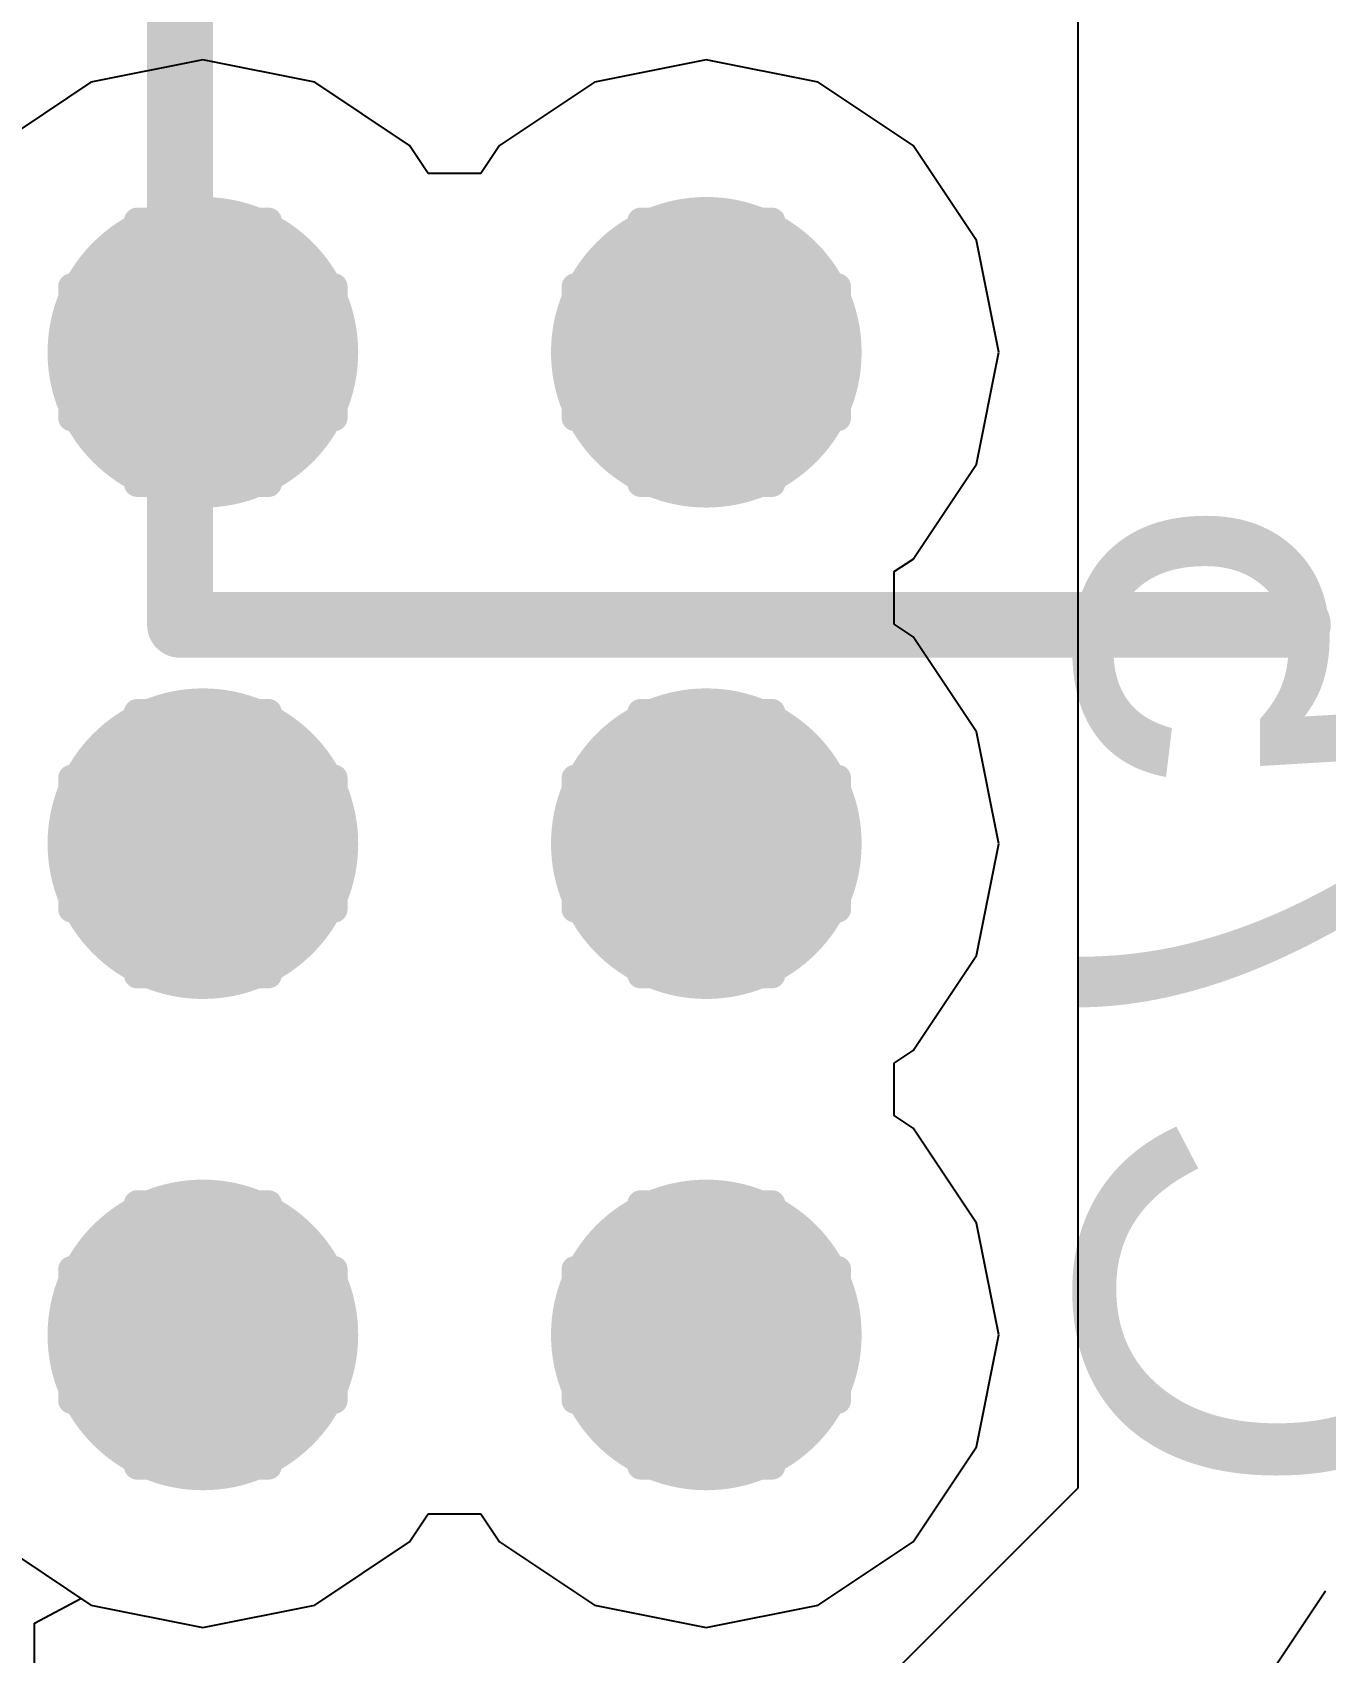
# Model space of a CAD drawing. Header units: inches. Extents: x 0 to 198, y 0 to 199.
# Drawn here: x 5.5255 to 5.6238, y 3.7287 to 3.8519 of the extents above; entities that cross this region are included whole.
import ezdxf

# ---------------------------------------------------------------- set-up
doc = ezdxf.new("R2010")
doc.units = ezdxf.units.IN
doc.header["$MEASUREMENT"] = 0
for name, color, linetype in [('Bottom Layer', 5, 'Continuous'), ('Bottom Overlay', 54, 'Continuous'), ('Drill Drawing', 1, 'Continuous'), ('Layer 1', 16, 'Continuous'), ('Layer 2', 76, 'Continuous'), ('Top Layer', 1, 'Continuous'), ('Top Overlay', 2, 'Continuous'), ('Via Holes', 16, 'Continuous')]:
    doc.layers.add(name, color=color, linetype=linetype)
doc.styles.add('Arial', font='', dxfattribs={"height": 0.2})
doc.styles.get('Arial').set_extended_font_data('Arial')

# ---------------------------------------------------------------- blocks, each defined once
blk = doc.blocks.new('RVT1H680M0607_304')
at = {"layer": 'Top Overlay'}
for points in [[(0.1317, -0.131, 0.005, 0.005, 0), (0.1317, -0.046, 0.005, 0.005, 0)], [(0.1317, -0.131, 0.005, 0.005, 0), (-0.0713, -0.131, 0.005, 0.005, 0)]]:
    blk.add_lwpolyline(points, format="xyseb", dxfattribs=at)
for points in [[(0.13045, -0.046, 0.0025, 0.0025, 1), (0.13295, -0.046, 0.0025, 0.0025, 1)], [(0.13045, -0.131, 0.0025, 0.0025, 1), (0.13295, -0.131, 0.0025, 0.0025, 1)], [(0.13045, -0.131, 0.0025, 0.0025, 1), (0.13295, -0.131, 0.0025, 0.0025, 1)]]:
    blk.add_lwpolyline(points, format="xyseb", close=True, dxfattribs=at)

msp = doc.modelspace()

# ---------------------------------------------------------------- hatches: boundary and pattern name
at = {"layer": 'Bottom Layer'}
h = msp.add_hatch(color=5, dxfattribs=at)
edge = h.paths.add_edge_path()
edge.add_arc((5.53847, 3.82756), 0.01181, 0, 360)
h = msp.add_hatch(color=5, dxfattribs=at)
edge = h.paths.add_edge_path()
edge.add_arc((5.57675, 3.82756), 0.01181, 0, 360)
h = msp.add_hatch(color=5, dxfattribs=at)
edge = h.paths.add_edge_path()
edge.add_arc((5.53847, 3.79019), 0.01181, 0, 360)
h = msp.add_hatch(color=5, dxfattribs=at)
edge = h.paths.add_edge_path()
edge.add_arc((5.57675, 3.79019), 0.01181, 0, 360)
h = msp.add_hatch(color=5, dxfattribs=at)
edge = h.paths.add_edge_path()
edge.add_arc((5.53847, 3.75283), 0.01181, 0, 360)
h = msp.add_hatch(color=5, dxfattribs=at)
edge = h.paths.add_edge_path()
edge.add_arc((5.57675, 3.75283), 0.01181, 0, 360)
at = {"layer": 'Layer 1'}
h = msp.add_hatch(color=16, dxfattribs=at)
edge = h.paths.add_edge_path()
edge.add_arc((5.53847, 3.82756), 0.01181, 0, 360)
h = msp.add_hatch(color=16, dxfattribs=at)
edge = h.paths.add_edge_path()
edge.add_arc((5.57675, 3.82756), 0.01181, 0, 360)
h = msp.add_hatch(color=16, dxfattribs=at)
edge = h.paths.add_edge_path()
edge.add_arc((5.53847, 3.79019), 0.01181, 0, 360)
h = msp.add_hatch(color=16, dxfattribs=at)
edge = h.paths.add_edge_path()
edge.add_arc((5.57675, 3.79019), 0.01181, 0, 360)
h = msp.add_hatch(color=16, dxfattribs=at)
edge = h.paths.add_edge_path()
edge.add_arc((5.53847, 3.75283), 0.01181, 0, 360)
h = msp.add_hatch(color=16, dxfattribs=at)
edge = h.paths.add_edge_path()
edge.add_arc((5.57675, 3.75283), 0.01181, 0, 360)
at = {"layer": 'Layer 2'}
h = msp.add_hatch(color=76, dxfattribs=at)
edge = h.paths.add_edge_path()
edge.add_arc((5.53847, 3.82756), 0.01181, 0, 360)
h = msp.add_hatch(color=76, dxfattribs=at)
edge = h.paths.add_edge_path()
edge.add_arc((5.57675, 3.82756), 0.01181, 0, 360)
h = msp.add_hatch(color=76, dxfattribs=at)
edge = h.paths.add_edge_path()
edge.add_arc((5.53847, 3.79019), 0.01181, 0, 360)
h = msp.add_hatch(color=76, dxfattribs=at)
edge = h.paths.add_edge_path()
edge.add_arc((5.57675, 3.79019), 0.01181, 0, 360)
h = msp.add_hatch(color=76, dxfattribs=at)
edge = h.paths.add_edge_path()
edge.add_arc((5.53847, 3.75283), 0.01181, 0, 360)
h = msp.add_hatch(color=76, dxfattribs=at)
edge = h.paths.add_edge_path()
edge.add_arc((5.57675, 3.75283), 0.01181, 0, 360)
at = {"layer": 'Top Layer'}
h = msp.add_hatch(color=1, dxfattribs=at)
edge = h.paths.add_edge_path()
edge.add_arc((5.53847, 3.82756), 0.01181, 0, 360)
h = msp.add_hatch(color=1, dxfattribs=at)
edge = h.paths.add_edge_path()
edge.add_arc((5.57675, 3.82756), 0.01181, 0, 360)
h = msp.add_hatch(color=1, dxfattribs=at)
edge = h.paths.add_edge_path()
edge.add_arc((5.53847, 3.79019), 0.01181, 0, 360)
h = msp.add_hatch(color=1, dxfattribs=at)
edge = h.paths.add_edge_path()
edge.add_arc((5.57675, 3.79019), 0.01181, 0, 360)
h = msp.add_hatch(color=1, dxfattribs=at)
edge = h.paths.add_edge_path()
edge.add_arc((5.53847, 3.75283), 0.01181, 0, 360)
h = msp.add_hatch(color=1, dxfattribs=at)
edge = h.paths.add_edge_path()
edge.add_arc((5.57675, 3.75283), 0.01181, 0, 360)
at = {"layer": 'Via Holes'}
h = msp.add_hatch(color=7, dxfattribs=at)
edge = h.paths.add_edge_path()
edge.add_arc((5.53847, 3.82756), 0.00591, 0, 360)
h = msp.add_hatch(color=7, dxfattribs=at)
edge = h.paths.add_edge_path()
edge.add_arc((5.57675, 3.82756), 0.00591, 0, 360)
h = msp.add_hatch(color=7, dxfattribs=at)
edge = h.paths.add_edge_path()
edge.add_arc((5.53847, 3.79019), 0.00591, 0, 360)
h = msp.add_hatch(color=7, dxfattribs=at)
edge = h.paths.add_edge_path()
edge.add_arc((5.57675, 3.79019), 0.00591, 0, 360)
h = msp.add_hatch(color=7, dxfattribs=at)
edge = h.paths.add_edge_path()
edge.add_arc((5.53847, 3.75283), 0.00591, 0, 360)
h = msp.add_hatch(color=7, dxfattribs=at)
edge = h.paths.add_edge_path()
edge.add_arc((5.57675, 3.75283), 0.00591, 0, 360)

# ---------------------------------------------------------------- linework, layer by layer
at = {"layer": 'Drill Drawing'}
for points in [[(5.53347, 3.83256, 0.002, 0.002, 0), (5.53347, 3.83756, 0.002, 0.002, 0)], [(5.53347, 3.83756, 0.002, 0.002, 0), (5.54347, 3.83756, 0.002, 0.002, 0)], [(5.54347, 3.83256, 0.002, 0.002, 0), (5.54347, 3.83756, 0.002, 0.002, 0)], [(5.57175, 3.83256, 0.002, 0.002, 0), (5.57175, 3.83756, 0.002, 0.002, 0)], [(5.57175, 3.83756, 0.002, 0.002, 0), (5.58175, 3.83756, 0.002, 0.002, 0)], [(5.58175, 3.83256, 0.002, 0.002, 0), (5.58175, 3.83756, 0.002, 0.002, 0)], [(5.53547, 3.83056, 0.002, 0.002, 0), (5.53547, 3.83356, 0.002, 0.002, 0)], [(5.53547, 3.83356, 0.002, 0.002, 0), (5.54147, 3.83356, 0.002, 0.002, 0)], [(5.54147, 3.83056, 0.002, 0.002, 0), (5.54147, 3.83356, 0.002, 0.002, 0)], [(5.57375, 3.83056, 0.002, 0.002, 0), (5.57375, 3.83356, 0.002, 0.002, 0)], [(5.57375, 3.83356, 0.002, 0.002, 0), (5.57975, 3.83356, 0.002, 0.002, 0)], [(5.57975, 3.83056, 0.002, 0.002, 0), (5.57975, 3.83356, 0.002, 0.002, 0)], [(5.52847, 3.82256, 0.002, 0.002, 0), (5.52847, 3.83256, 0.002, 0.002, 0)], [(5.52847, 3.83256, 0.002, 0.002, 0), (5.53347, 3.83256, 0.002, 0.002, 0)], [(5.54347, 3.83256, 0.002, 0.002, 0), (5.54847, 3.83256, 0.002, 0.002, 0)], [(5.54847, 3.82256, 0.002, 0.002, 0), (5.54847, 3.83256, 0.002, 0.002, 0)], [(5.56675, 3.82256, 0.002, 0.002, 0), (5.56675, 3.83256, 0.002, 0.002, 0)], [(5.56675, 3.83256, 0.002, 0.002, 0), (5.57175, 3.83256, 0.002, 0.002, 0)], [(5.58175, 3.83256, 0.002, 0.002, 0), (5.58675, 3.83256, 0.002, 0.002, 0)], [(5.58675, 3.82256, 0.002, 0.002, 0), (5.58675, 3.83256, 0.002, 0.002, 0)], [(5.53247, 3.82456, 0.002, 0.002, 0), (5.53247, 3.83056, 0.002, 0.002, 0)], [(5.53247, 3.83056, 0.002, 0.002, 0), (5.53547, 3.83056, 0.002, 0.002, 0)], [(5.54147, 3.83056, 0.002, 0.002, 0), (5.54447, 3.83056, 0.002, 0.002, 0)], [(5.54447, 3.82456, 0.002, 0.002, 0), (5.54447, 3.83056, 0.002, 0.002, 0)], [(5.57075, 3.82456, 0.002, 0.002, 0), (5.57075, 3.83056, 0.002, 0.002, 0)], [(5.57075, 3.83056, 0.002, 0.002, 0), (5.57375, 3.83056, 0.002, 0.002, 0)], [(5.57975, 3.83056, 0.002, 0.002, 0), (5.58275, 3.83056, 0.002, 0.002, 0)], [(5.58275, 3.82456, 0.002, 0.002, 0), (5.58275, 3.83056, 0.002, 0.002, 0)], [(5.53247, 3.82456, 0.002, 0.002, 0), (5.53547, 3.82456, 0.002, 0.002, 0)], [(5.53547, 3.82156, 0.002, 0.002, 0), (5.53547, 3.82456, 0.002, 0.002, 0)], [(5.54147, 3.82456, 0.002, 0.002, 0), (5.54447, 3.82456, 0.002, 0.002, 0)], [(5.54147, 3.82156, 0.002, 0.002, 0), (5.54147, 3.82456, 0.002, 0.002, 0)], [(5.57075, 3.82456, 0.002, 0.002, 0), (5.57375, 3.82456, 0.002, 0.002, 0)], [(5.57375, 3.82156, 0.002, 0.002, 0), (5.57375, 3.82456, 0.002, 0.002, 0)], [(5.57975, 3.82456, 0.002, 0.002, 0), (5.58275, 3.82456, 0.002, 0.002, 0)], [(5.57975, 3.82156, 0.002, 0.002, 0), (5.57975, 3.82456, 0.002, 0.002, 0)], [(5.52847, 3.82256, 0.002, 0.002, 0), (5.53347, 3.82256, 0.002, 0.002, 0)], [(5.53347, 3.81756, 0.002, 0.002, 0), (5.53347, 3.82256, 0.002, 0.002, 0)], [(5.54347, 3.82256, 0.002, 0.002, 0), (5.54847, 3.82256, 0.002, 0.002, 0)], [(5.54347, 3.81756, 0.002, 0.002, 0), (5.54347, 3.82256, 0.002, 0.002, 0)], [(5.56675, 3.82256, 0.002, 0.002, 0), (5.57175, 3.82256, 0.002, 0.002, 0)], [(5.57175, 3.81756, 0.002, 0.002, 0), (5.57175, 3.82256, 0.002, 0.002, 0)], [(5.58175, 3.82256, 0.002, 0.002, 0), (5.58675, 3.82256, 0.002, 0.002, 0)], [(5.58175, 3.81756, 0.002, 0.002, 0), (5.58175, 3.82256, 0.002, 0.002, 0)], [(5.53547, 3.82156, 0.002, 0.002, 0), (5.54147, 3.82156, 0.002, 0.002, 0)], [(5.57375, 3.82156, 0.002, 0.002, 0), (5.57975, 3.82156, 0.002, 0.002, 0)], [(5.53347, 3.81756, 0.002, 0.002, 0), (5.54347, 3.81756, 0.002, 0.002, 0)], [(5.57175, 3.81756, 0.002, 0.002, 0), (5.58175, 3.81756, 0.002, 0.002, 0)], [(5.53347, 3.79519, 0.002, 0.002, 0), (5.53347, 3.80019, 0.002, 0.002, 0)], [(5.53347, 3.80019, 0.002, 0.002, 0), (5.54347, 3.80019, 0.002, 0.002, 0)], [(5.54347, 3.79519, 0.002, 0.002, 0), (5.54347, 3.80019, 0.002, 0.002, 0)], [(5.57175, 3.79519, 0.002, 0.002, 0), (5.57175, 3.80019, 0.002, 0.002, 0)], [(5.57175, 3.80019, 0.002, 0.002, 0), (5.58175, 3.80019, 0.002, 0.002, 0)], [(5.58175, 3.79519, 0.002, 0.002, 0), (5.58175, 3.80019, 0.002, 0.002, 0)], [(5.53547, 3.79319, 0.002, 0.002, 0), (5.53547, 3.79619, 0.002, 0.002, 0)], [(5.53547, 3.79619, 0.002, 0.002, 0), (5.54147, 3.79619, 0.002, 0.002, 0)], [(5.54147, 3.79319, 0.002, 0.002, 0), (5.54147, 3.79619, 0.002, 0.002, 0)], [(5.57375, 3.79319, 0.002, 0.002, 0), (5.57375, 3.79619, 0.002, 0.002, 0)], [(5.57375, 3.79619, 0.002, 0.002, 0), (5.57975, 3.79619, 0.002, 0.002, 0)], [(5.57975, 3.79319, 0.002, 0.002, 0), (5.57975, 3.79619, 0.002, 0.002, 0)], [(5.52847, 3.78519, 0.002, 0.002, 0), (5.52847, 3.79519, 0.002, 0.002, 0)], [(5.52847, 3.79519, 0.002, 0.002, 0), (5.53347, 3.79519, 0.002, 0.002, 0)], [(5.54347, 3.79519, 0.002, 0.002, 0), (5.54847, 3.79519, 0.002, 0.002, 0)], [(5.54847, 3.78519, 0.002, 0.002, 0), (5.54847, 3.79519, 0.002, 0.002, 0)], [(5.56675, 3.78519, 0.002, 0.002, 0), (5.56675, 3.79519, 0.002, 0.002, 0)], [(5.56675, 3.79519, 0.002, 0.002, 0), (5.57175, 3.79519, 0.002, 0.002, 0)], [(5.58175, 3.79519, 0.002, 0.002, 0), (5.58675, 3.79519, 0.002, 0.002, 0)], [(5.58675, 3.78519, 0.002, 0.002, 0), (5.58675, 3.79519, 0.002, 0.002, 0)], [(5.53247, 3.78719, 0.002, 0.002, 0), (5.53247, 3.79319, 0.002, 0.002, 0)], [(5.53247, 3.79319, 0.002, 0.002, 0), (5.53547, 3.79319, 0.002, 0.002, 0)], [(5.54147, 3.79319, 0.002, 0.002, 0), (5.54447, 3.79319, 0.002, 0.002, 0)], [(5.54447, 3.78719, 0.002, 0.002, 0), (5.54447, 3.79319, 0.002, 0.002, 0)], [(5.57075, 3.78719, 0.002, 0.002, 0), (5.57075, 3.79319, 0.002, 0.002, 0)], [(5.57075, 3.79319, 0.002, 0.002, 0), (5.57375, 3.79319, 0.002, 0.002, 0)], [(5.57975, 3.79319, 0.002, 0.002, 0), (5.58275, 3.79319, 0.002, 0.002, 0)], [(5.58275, 3.78719, 0.002, 0.002, 0), (5.58275, 3.79319, 0.002, 0.002, 0)], [(5.53247, 3.78719, 0.002, 0.002, 0), (5.53547, 3.78719, 0.002, 0.002, 0)], [(5.53547, 3.78419, 0.002, 0.002, 0), (5.53547, 3.78719, 0.002, 0.002, 0)], [(5.54147, 3.78719, 0.002, 0.002, 0), (5.54447, 3.78719, 0.002, 0.002, 0)], [(5.54147, 3.78419, 0.002, 0.002, 0), (5.54147, 3.78719, 0.002, 0.002, 0)], [(5.57075, 3.78719, 0.002, 0.002, 0), (5.57375, 3.78719, 0.002, 0.002, 0)], [(5.57375, 3.78419, 0.002, 0.002, 0), (5.57375, 3.78719, 0.002, 0.002, 0)], [(5.57975, 3.78719, 0.002, 0.002, 0), (5.58275, 3.78719, 0.002, 0.002, 0)], [(5.57975, 3.78419, 0.002, 0.002, 0), (5.57975, 3.78719, 0.002, 0.002, 0)], [(5.52847, 3.78519, 0.002, 0.002, 0), (5.53347, 3.78519, 0.002, 0.002, 0)], [(5.53347, 3.78019, 0.002, 0.002, 0), (5.53347, 3.78519, 0.002, 0.002, 0)], [(5.53547, 3.78419, 0.002, 0.002, 0), (5.54147, 3.78419, 0.002, 0.002, 0)], [(5.54347, 3.78519, 0.002, 0.002, 0), (5.54847, 3.78519, 0.002, 0.002, 0)], [(5.54347, 3.78019, 0.002, 0.002, 0), (5.54347, 3.78519, 0.002, 0.002, 0)], [(5.56675, 3.78519, 0.002, 0.002, 0), (5.57175, 3.78519, 0.002, 0.002, 0)], [(5.57175, 3.78019, 0.002, 0.002, 0), (5.57175, 3.78519, 0.002, 0.002, 0)], [(5.57375, 3.78419, 0.002, 0.002, 0), (5.57975, 3.78419, 0.002, 0.002, 0)], [(5.58175, 3.78519, 0.002, 0.002, 0), (5.58675, 3.78519, 0.002, 0.002, 0)], [(5.58175, 3.78019, 0.002, 0.002, 0), (5.58175, 3.78519, 0.002, 0.002, 0)], [(5.53347, 3.78019, 0.002, 0.002, 0), (5.54347, 3.78019, 0.002, 0.002, 0)], [(5.57175, 3.78019, 0.002, 0.002, 0), (5.58175, 3.78019, 0.002, 0.002, 0)], [(5.53347, 3.75783, 0.002, 0.002, 0), (5.53347, 3.76283, 0.002, 0.002, 0)], [(5.53347, 3.76283, 0.002, 0.002, 0), (5.54347, 3.76283, 0.002, 0.002, 0)], [(5.54347, 3.75783, 0.002, 0.002, 0), (5.54347, 3.76283, 0.002, 0.002, 0)], [(5.57175, 3.75783, 0.002, 0.002, 0), (5.57175, 3.76283, 0.002, 0.002, 0)], [(5.57175, 3.76283, 0.002, 0.002, 0), (5.58175, 3.76283, 0.002, 0.002, 0)], [(5.58175, 3.75783, 0.002, 0.002, 0), (5.58175, 3.76283, 0.002, 0.002, 0)], [(5.53547, 3.75583, 0.002, 0.002, 0), (5.53547, 3.75883, 0.002, 0.002, 0)], [(5.53547, 3.75883, 0.002, 0.002, 0), (5.54147, 3.75883, 0.002, 0.002, 0)], [(5.54147, 3.75583, 0.002, 0.002, 0), (5.54147, 3.75883, 0.002, 0.002, 0)], [(5.57375, 3.75583, 0.002, 0.002, 0), (5.57375, 3.75883, 0.002, 0.002, 0)], [(5.57375, 3.75883, 0.002, 0.002, 0), (5.57975, 3.75883, 0.002, 0.002, 0)], [(5.57975, 3.75583, 0.002, 0.002, 0), (5.57975, 3.75883, 0.002, 0.002, 0)], [(5.52847, 3.74783, 0.002, 0.002, 0), (5.52847, 3.75783, 0.002, 0.002, 0)], [(5.52847, 3.75783, 0.002, 0.002, 0), (5.53347, 3.75783, 0.002, 0.002, 0)], [(5.54347, 3.75783, 0.002, 0.002, 0), (5.54847, 3.75783, 0.002, 0.002, 0)], [(5.54847, 3.74783, 0.002, 0.002, 0), (5.54847, 3.75783, 0.002, 0.002, 0)], [(5.56675, 3.74783, 0.002, 0.002, 0), (5.56675, 3.75783, 0.002, 0.002, 0)], [(5.56675, 3.75783, 0.002, 0.002, 0), (5.57175, 3.75783, 0.002, 0.002, 0)], [(5.58175, 3.75783, 0.002, 0.002, 0), (5.58675, 3.75783, 0.002, 0.002, 0)], [(5.58675, 3.74783, 0.002, 0.002, 0), (5.58675, 3.75783, 0.002, 0.002, 0)], [(5.53247, 3.74983, 0.002, 0.002, 0), (5.53247, 3.75583, 0.002, 0.002, 0)], [(5.53247, 3.75583, 0.002, 0.002, 0), (5.53547, 3.75583, 0.002, 0.002, 0)], [(5.54147, 3.75583, 0.002, 0.002, 0), (5.54447, 3.75583, 0.002, 0.002, 0)], [(5.54447, 3.74983, 0.002, 0.002, 0), (5.54447, 3.75583, 0.002, 0.002, 0)], [(5.57075, 3.74983, 0.002, 0.002, 0), (5.57075, 3.75583, 0.002, 0.002, 0)], [(5.57075, 3.75583, 0.002, 0.002, 0), (5.57375, 3.75583, 0.002, 0.002, 0)], [(5.57975, 3.75583, 0.002, 0.002, 0), (5.58275, 3.75583, 0.002, 0.002, 0)], [(5.58275, 3.74983, 0.002, 0.002, 0), (5.58275, 3.75583, 0.002, 0.002, 0)], [(5.53247, 3.74983, 0.002, 0.002, 0), (5.53547, 3.74983, 0.002, 0.002, 0)], [(5.53547, 3.74683, 0.002, 0.002, 0), (5.53547, 3.74983, 0.002, 0.002, 0)], [(5.54147, 3.74983, 0.002, 0.002, 0), (5.54447, 3.74983, 0.002, 0.002, 0)], [(5.54147, 3.74683, 0.002, 0.002, 0), (5.54147, 3.74983, 0.002, 0.002, 0)], [(5.57075, 3.74983, 0.002, 0.002, 0), (5.57375, 3.74983, 0.002, 0.002, 0)], [(5.57375, 3.74683, 0.002, 0.002, 0), (5.57375, 3.74983, 0.002, 0.002, 0)], [(5.57975, 3.74983, 0.002, 0.002, 0), (5.58275, 3.74983, 0.002, 0.002, 0)], [(5.57975, 3.74683, 0.002, 0.002, 0), (5.57975, 3.74983, 0.002, 0.002, 0)], [(5.52847, 3.74783, 0.002, 0.002, 0), (5.53347, 3.74783, 0.002, 0.002, 0)], [(5.53347, 3.74283, 0.002, 0.002, 0), (5.53347, 3.74783, 0.002, 0.002, 0)], [(5.54347, 3.74783, 0.002, 0.002, 0), (5.54847, 3.74783, 0.002, 0.002, 0)], [(5.54347, 3.74283, 0.002, 0.002, 0), (5.54347, 3.74783, 0.002, 0.002, 0)], [(5.56675, 3.74783, 0.002, 0.002, 0), (5.57175, 3.74783, 0.002, 0.002, 0)], [(5.57175, 3.74283, 0.002, 0.002, 0), (5.57175, 3.74783, 0.002, 0.002, 0)], [(5.58175, 3.74783, 0.002, 0.002, 0), (5.58675, 3.74783, 0.002, 0.002, 0)], [(5.58175, 3.74283, 0.002, 0.002, 0), (5.58175, 3.74783, 0.002, 0.002, 0)], [(5.53547, 3.74683, 0.002, 0.002, 0), (5.54147, 3.74683, 0.002, 0.002, 0)], [(5.57375, 3.74683, 0.002, 0.002, 0), (5.57975, 3.74683, 0.002, 0.002, 0)], [(5.53347, 3.74283, 0.002, 0.002, 0), (5.54347, 3.74283, 0.002, 0.002, 0)], [(5.57175, 3.74283, 0.002, 0.002, 0), (5.58175, 3.74283, 0.002, 0.002, 0)]]:
    msp.add_lwpolyline(points, format="xyseb", dxfattribs=at)
for points in [[(5.53297, 3.83756, 0.001, 0.001, 1), (5.53397, 3.83756, 0.001, 0.001, 1)], [(5.53297, 3.83756, 0.001, 0.001, 1), (5.53397, 3.83756, 0.001, 0.001, 1)], [(5.54297, 3.83756, 0.001, 0.001, 1), (5.54397, 3.83756, 0.001, 0.001, 1)], [(5.54297, 3.83756, 0.001, 0.001, 1), (5.54397, 3.83756, 0.001, 0.001, 1)], [(5.57125, 3.83756, 0.001, 0.001, 1), (5.57225, 3.83756, 0.001, 0.001, 1)], [(5.57125, 3.83756, 0.001, 0.001, 1), (5.57225, 3.83756, 0.001, 0.001, 1)], [(5.58125, 3.83756, 0.001, 0.001, 1), (5.58225, 3.83756, 0.001, 0.001, 1)], [(5.58125, 3.83756, 0.001, 0.001, 1), (5.58225, 3.83756, 0.001, 0.001, 1)], [(5.53497, 3.83356, 0.001, 0.001, 1), (5.53597, 3.83356, 0.001, 0.001, 1)], [(5.53497, 3.83356, 0.001, 0.001, 1), (5.53597, 3.83356, 0.001, 0.001, 1)], [(5.54097, 3.83356, 0.001, 0.001, 1), (5.54197, 3.83356, 0.001, 0.001, 1)], [(5.54097, 3.83356, 0.001, 0.001, 1), (5.54197, 3.83356, 0.001, 0.001, 1)], [(5.57325, 3.83356, 0.001, 0.001, 1), (5.57425, 3.83356, 0.001, 0.001, 1)], [(5.57325, 3.83356, 0.001, 0.001, 1), (5.57425, 3.83356, 0.001, 0.001, 1)], [(5.57925, 3.83356, 0.001, 0.001, 1), (5.58025, 3.83356, 0.001, 0.001, 1)], [(5.57925, 3.83356, 0.001, 0.001, 1), (5.58025, 3.83356, 0.001, 0.001, 1)], [(5.52797, 3.83256, 0.001, 0.001, 1), (5.52897, 3.83256, 0.001, 0.001, 1)], [(5.52797, 3.83256, 0.001, 0.001, 1), (5.52897, 3.83256, 0.001, 0.001, 1)], [(5.53297, 3.83256, 0.001, 0.001, 1), (5.53397, 3.83256, 0.001, 0.001, 1)], [(5.53297, 3.83256, 0.001, 0.001, 1), (5.53397, 3.83256, 0.001, 0.001, 1)], [(5.54297, 3.83256, 0.001, 0.001, 1), (5.54397, 3.83256, 0.001, 0.001, 1)], [(5.54297, 3.83256, 0.001, 0.001, 1), (5.54397, 3.83256, 0.001, 0.001, 1)], [(5.54797, 3.83256, 0.001, 0.001, 1), (5.54897, 3.83256, 0.001, 0.001, 1)], [(5.54797, 3.83256, 0.001, 0.001, 1), (5.54897, 3.83256, 0.001, 0.001, 1)], [(5.56625, 3.83256, 0.001, 0.001, 1), (5.56725, 3.83256, 0.001, 0.001, 1)], [(5.56625, 3.83256, 0.001, 0.001, 1), (5.56725, 3.83256, 0.001, 0.001, 1)], [(5.57125, 3.83256, 0.001, 0.001, 1), (5.57225, 3.83256, 0.001, 0.001, 1)], [(5.57125, 3.83256, 0.001, 0.001, 1), (5.57225, 3.83256, 0.001, 0.001, 1)], [(5.58125, 3.83256, 0.001, 0.001, 1), (5.58225, 3.83256, 0.001, 0.001, 1)], [(5.58125, 3.83256, 0.001, 0.001, 1), (5.58225, 3.83256, 0.001, 0.001, 1)], [(5.58625, 3.83256, 0.001, 0.001, 1), (5.58725, 3.83256, 0.001, 0.001, 1)], [(5.58625, 3.83256, 0.001, 0.001, 1), (5.58725, 3.83256, 0.001, 0.001, 1)], [(5.53197, 3.83056, 0.001, 0.001, 1), (5.53297, 3.83056, 0.001, 0.001, 1)], [(5.53197, 3.83056, 0.001, 0.001, 1), (5.53297, 3.83056, 0.001, 0.001, 1)], [(5.53497, 3.83056, 0.001, 0.001, 1), (5.53597, 3.83056, 0.001, 0.001, 1)], [(5.53497, 3.83056, 0.001, 0.001, 1), (5.53597, 3.83056, 0.001, 0.001, 1)], [(5.54097, 3.83056, 0.001, 0.001, 1), (5.54197, 3.83056, 0.001, 0.001, 1)], [(5.54097, 3.83056, 0.001, 0.001, 1), (5.54197, 3.83056, 0.001, 0.001, 1)], [(5.54397, 3.83056, 0.001, 0.001, 1), (5.54497, 3.83056, 0.001, 0.001, 1)], [(5.54397, 3.83056, 0.001, 0.001, 1), (5.54497, 3.83056, 0.001, 0.001, 1)], [(5.57025, 3.83056, 0.001, 0.001, 1), (5.57125, 3.83056, 0.001, 0.001, 1)], [(5.57025, 3.83056, 0.001, 0.001, 1), (5.57125, 3.83056, 0.001, 0.001, 1)], [(5.57325, 3.83056, 0.001, 0.001, 1), (5.57425, 3.83056, 0.001, 0.001, 1)], [(5.57325, 3.83056, 0.001, 0.001, 1), (5.57425, 3.83056, 0.001, 0.001, 1)], [(5.57925, 3.83056, 0.001, 0.001, 1), (5.58025, 3.83056, 0.001, 0.001, 1)], [(5.57925, 3.83056, 0.001, 0.001, 1), (5.58025, 3.83056, 0.001, 0.001, 1)], [(5.58225, 3.83056, 0.001, 0.001, 1), (5.58325, 3.83056, 0.001, 0.001, 1)], [(5.58225, 3.83056, 0.001, 0.001, 1), (5.58325, 3.83056, 0.001, 0.001, 1)], [(5.53197, 3.82456, 0.001, 0.001, 1), (5.53297, 3.82456, 0.001, 0.001, 1)], [(5.53197, 3.82456, 0.001, 0.001, 1), (5.53297, 3.82456, 0.001, 0.001, 1)], [(5.53497, 3.82456, 0.001, 0.001, 1), (5.53597, 3.82456, 0.001, 0.001, 1)], [(5.53497, 3.82456, 0.001, 0.001, 1), (5.53597, 3.82456, 0.001, 0.001, 1)], [(5.54097, 3.82456, 0.001, 0.001, 1), (5.54197, 3.82456, 0.001, 0.001, 1)], [(5.54097, 3.82456, 0.001, 0.001, 1), (5.54197, 3.82456, 0.001, 0.001, 1)], [(5.54397, 3.82456, 0.001, 0.001, 1), (5.54497, 3.82456, 0.001, 0.001, 1)], [(5.54397, 3.82456, 0.001, 0.001, 1), (5.54497, 3.82456, 0.001, 0.001, 1)], [(5.57025, 3.82456, 0.001, 0.001, 1), (5.57125, 3.82456, 0.001, 0.001, 1)], [(5.57025, 3.82456, 0.001, 0.001, 1), (5.57125, 3.82456, 0.001, 0.001, 1)], [(5.57325, 3.82456, 0.001, 0.001, 1), (5.57425, 3.82456, 0.001, 0.001, 1)], [(5.57325, 3.82456, 0.001, 0.001, 1), (5.57425, 3.82456, 0.001, 0.001, 1)], [(5.57925, 3.82456, 0.001, 0.001, 1), (5.58025, 3.82456, 0.001, 0.001, 1)], [(5.57925, 3.82456, 0.001, 0.001, 1), (5.58025, 3.82456, 0.001, 0.001, 1)], [(5.58225, 3.82456, 0.001, 0.001, 1), (5.58325, 3.82456, 0.001, 0.001, 1)], [(5.58225, 3.82456, 0.001, 0.001, 1), (5.58325, 3.82456, 0.001, 0.001, 1)], [(5.52797, 3.82256, 0.001, 0.001, 1), (5.52897, 3.82256, 0.001, 0.001, 1)], [(5.52797, 3.82256, 0.001, 0.001, 1), (5.52897, 3.82256, 0.001, 0.001, 1)], [(5.53297, 3.82256, 0.001, 0.001, 1), (5.53397, 3.82256, 0.001, 0.001, 1)], [(5.53297, 3.82256, 0.001, 0.001, 1), (5.53397, 3.82256, 0.001, 0.001, 1)], [(5.54297, 3.82256, 0.001, 0.001, 1), (5.54397, 3.82256, 0.001, 0.001, 1)], [(5.54297, 3.82256, 0.001, 0.001, 1), (5.54397, 3.82256, 0.001, 0.001, 1)], [(5.54797, 3.82256, 0.001, 0.001, 1), (5.54897, 3.82256, 0.001, 0.001, 1)], [(5.54797, 3.82256, 0.001, 0.001, 1), (5.54897, 3.82256, 0.001, 0.001, 1)], [(5.56625, 3.82256, 0.001, 0.001, 1), (5.56725, 3.82256, 0.001, 0.001, 1)], [(5.56625, 3.82256, 0.001, 0.001, 1), (5.56725, 3.82256, 0.001, 0.001, 1)], [(5.57125, 3.82256, 0.001, 0.001, 1), (5.57225, 3.82256, 0.001, 0.001, 1)], [(5.57125, 3.82256, 0.001, 0.001, 1), (5.57225, 3.82256, 0.001, 0.001, 1)], [(5.58125, 3.82256, 0.001, 0.001, 1), (5.58225, 3.82256, 0.001, 0.001, 1)], [(5.58125, 3.82256, 0.001, 0.001, 1), (5.58225, 3.82256, 0.001, 0.001, 1)], [(5.58625, 3.82256, 0.001, 0.001, 1), (5.58725, 3.82256, 0.001, 0.001, 1)], [(5.58625, 3.82256, 0.001, 0.001, 1), (5.58725, 3.82256, 0.001, 0.001, 1)], [(5.53497, 3.82156, 0.001, 0.001, 1), (5.53597, 3.82156, 0.001, 0.001, 1)], [(5.53497, 3.82156, 0.001, 0.001, 1), (5.53597, 3.82156, 0.001, 0.001, 1)], [(5.54097, 3.82156, 0.001, 0.001, 1), (5.54197, 3.82156, 0.001, 0.001, 1)], [(5.54097, 3.82156, 0.001, 0.001, 1), (5.54197, 3.82156, 0.001, 0.001, 1)], [(5.57325, 3.82156, 0.001, 0.001, 1), (5.57425, 3.82156, 0.001, 0.001, 1)], [(5.57325, 3.82156, 0.001, 0.001, 1), (5.57425, 3.82156, 0.001, 0.001, 1)], [(5.57925, 3.82156, 0.001, 0.001, 1), (5.58025, 3.82156, 0.001, 0.001, 1)], [(5.57925, 3.82156, 0.001, 0.001, 1), (5.58025, 3.82156, 0.001, 0.001, 1)], [(5.53297, 3.81756, 0.001, 0.001, 1), (5.53397, 3.81756, 0.001, 0.001, 1)], [(5.53297, 3.81756, 0.001, 0.001, 1), (5.53397, 3.81756, 0.001, 0.001, 1)], [(5.54297, 3.81756, 0.001, 0.001, 1), (5.54397, 3.81756, 0.001, 0.001, 1)], [(5.54297, 3.81756, 0.001, 0.001, 1), (5.54397, 3.81756, 0.001, 0.001, 1)], [(5.57125, 3.81756, 0.001, 0.001, 1), (5.57225, 3.81756, 0.001, 0.001, 1)], [(5.57125, 3.81756, 0.001, 0.001, 1), (5.57225, 3.81756, 0.001, 0.001, 1)], [(5.58125, 3.81756, 0.001, 0.001, 1), (5.58225, 3.81756, 0.001, 0.001, 1)], [(5.58125, 3.81756, 0.001, 0.001, 1), (5.58225, 3.81756, 0.001, 0.001, 1)], [(5.53297, 3.80019, 0.001, 0.001, 1), (5.53397, 3.80019, 0.001, 0.001, 1)], [(5.53297, 3.80019, 0.001, 0.001, 1), (5.53397, 3.80019, 0.001, 0.001, 1)], [(5.54297, 3.80019, 0.001, 0.001, 1), (5.54397, 3.80019, 0.001, 0.001, 1)], [(5.54297, 3.80019, 0.001, 0.001, 1), (5.54397, 3.80019, 0.001, 0.001, 1)], [(5.57125, 3.80019, 0.001, 0.001, 1), (5.57225, 3.80019, 0.001, 0.001, 1)], [(5.57125, 3.80019, 0.001, 0.001, 1), (5.57225, 3.80019, 0.001, 0.001, 1)], [(5.58125, 3.80019, 0.001, 0.001, 1), (5.58225, 3.80019, 0.001, 0.001, 1)], [(5.58125, 3.80019, 0.001, 0.001, 1), (5.58225, 3.80019, 0.001, 0.001, 1)], [(5.53497, 3.79619, 0.001, 0.001, 1), (5.53597, 3.79619, 0.001, 0.001, 1)], [(5.53497, 3.79619, 0.001, 0.001, 1), (5.53597, 3.79619, 0.001, 0.001, 1)], [(5.54097, 3.79619, 0.001, 0.001, 1), (5.54197, 3.79619, 0.001, 0.001, 1)], [(5.54097, 3.79619, 0.001, 0.001, 1), (5.54197, 3.79619, 0.001, 0.001, 1)], [(5.57325, 3.79619, 0.001, 0.001, 1), (5.57425, 3.79619, 0.001, 0.001, 1)], [(5.57325, 3.79619, 0.001, 0.001, 1), (5.57425, 3.79619, 0.001, 0.001, 1)], [(5.57925, 3.79619, 0.001, 0.001, 1), (5.58025, 3.79619, 0.001, 0.001, 1)], [(5.57925, 3.79619, 0.001, 0.001, 1), (5.58025, 3.79619, 0.001, 0.001, 1)], [(5.52797, 3.79519, 0.001, 0.001, 1), (5.52897, 3.79519, 0.001, 0.001, 1)], [(5.52797, 3.79519, 0.001, 0.001, 1), (5.52897, 3.79519, 0.001, 0.001, 1)], [(5.53297, 3.79519, 0.001, 0.001, 1), (5.53397, 3.79519, 0.001, 0.001, 1)], [(5.53297, 3.79519, 0.001, 0.001, 1), (5.53397, 3.79519, 0.001, 0.001, 1)], [(5.54297, 3.79519, 0.001, 0.001, 1), (5.54397, 3.79519, 0.001, 0.001, 1)], [(5.54297, 3.79519, 0.001, 0.001, 1), (5.54397, 3.79519, 0.001, 0.001, 1)], [(5.54797, 3.79519, 0.001, 0.001, 1), (5.54897, 3.79519, 0.001, 0.001, 1)], [(5.54797, 3.79519, 0.001, 0.001, 1), (5.54897, 3.79519, 0.001, 0.001, 1)], [(5.56625, 3.79519, 0.001, 0.001, 1), (5.56725, 3.79519, 0.001, 0.001, 1)], [(5.56625, 3.79519, 0.001, 0.001, 1), (5.56725, 3.79519, 0.001, 0.001, 1)], [(5.57125, 3.79519, 0.001, 0.001, 1), (5.57225, 3.79519, 0.001, 0.001, 1)], [(5.57125, 3.79519, 0.001, 0.001, 1), (5.57225, 3.79519, 0.001, 0.001, 1)], [(5.58125, 3.79519, 0.001, 0.001, 1), (5.58225, 3.79519, 0.001, 0.001, 1)], [(5.58125, 3.79519, 0.001, 0.001, 1), (5.58225, 3.79519, 0.001, 0.001, 1)], [(5.58625, 3.79519, 0.001, 0.001, 1), (5.58725, 3.79519, 0.001, 0.001, 1)], [(5.58625, 3.79519, 0.001, 0.001, 1), (5.58725, 3.79519, 0.001, 0.001, 1)], [(5.53197, 3.79319, 0.001, 0.001, 1), (5.53297, 3.79319, 0.001, 0.001, 1)], [(5.53197, 3.79319, 0.001, 0.001, 1), (5.53297, 3.79319, 0.001, 0.001, 1)], [(5.53497, 3.79319, 0.001, 0.001, 1), (5.53597, 3.79319, 0.001, 0.001, 1)], [(5.53497, 3.79319, 0.001, 0.001, 1), (5.53597, 3.79319, 0.001, 0.001, 1)], [(5.54097, 3.79319, 0.001, 0.001, 1), (5.54197, 3.79319, 0.001, 0.001, 1)], [(5.54097, 3.79319, 0.001, 0.001, 1), (5.54197, 3.79319, 0.001, 0.001, 1)], [(5.54397, 3.79319, 0.001, 0.001, 1), (5.54497, 3.79319, 0.001, 0.001, 1)], [(5.54397, 3.79319, 0.001, 0.001, 1), (5.54497, 3.79319, 0.001, 0.001, 1)], [(5.57025, 3.79319, 0.001, 0.001, 1), (5.57125, 3.79319, 0.001, 0.001, 1)], [(5.57025, 3.79319, 0.001, 0.001, 1), (5.57125, 3.79319, 0.001, 0.001, 1)], [(5.57325, 3.79319, 0.001, 0.001, 1), (5.57425, 3.79319, 0.001, 0.001, 1)], [(5.57325, 3.79319, 0.001, 0.001, 1), (5.57425, 3.79319, 0.001, 0.001, 1)], [(5.57925, 3.79319, 0.001, 0.001, 1), (5.58025, 3.79319, 0.001, 0.001, 1)], [(5.57925, 3.79319, 0.001, 0.001, 1), (5.58025, 3.79319, 0.001, 0.001, 1)], [(5.58225, 3.79319, 0.001, 0.001, 1), (5.58325, 3.79319, 0.001, 0.001, 1)], [(5.58225, 3.79319, 0.001, 0.001, 1), (5.58325, 3.79319, 0.001, 0.001, 1)], [(5.53197, 3.78719, 0.001, 0.001, 1), (5.53297, 3.78719, 0.001, 0.001, 1)], [(5.53197, 3.78719, 0.001, 0.001, 1), (5.53297, 3.78719, 0.001, 0.001, 1)], [(5.53497, 3.78719, 0.001, 0.001, 1), (5.53597, 3.78719, 0.001, 0.001, 1)], [(5.53497, 3.78719, 0.001, 0.001, 1), (5.53597, 3.78719, 0.001, 0.001, 1)], [(5.54097, 3.78719, 0.001, 0.001, 1), (5.54197, 3.78719, 0.001, 0.001, 1)], [(5.54097, 3.78719, 0.001, 0.001, 1), (5.54197, 3.78719, 0.001, 0.001, 1)], [(5.54397, 3.78719, 0.001, 0.001, 1), (5.54497, 3.78719, 0.001, 0.001, 1)], [(5.54397, 3.78719, 0.001, 0.001, 1), (5.54497, 3.78719, 0.001, 0.001, 1)], [(5.57025, 3.78719, 0.001, 0.001, 1), (5.57125, 3.78719, 0.001, 0.001, 1)], [(5.57025, 3.78719, 0.001, 0.001, 1), (5.57125, 3.78719, 0.001, 0.001, 1)], [(5.57325, 3.78719, 0.001, 0.001, 1), (5.57425, 3.78719, 0.001, 0.001, 1)], [(5.57325, 3.78719, 0.001, 0.001, 1), (5.57425, 3.78719, 0.001, 0.001, 1)], [(5.57925, 3.78719, 0.001, 0.001, 1), (5.58025, 3.78719, 0.001, 0.001, 1)], [(5.57925, 3.78719, 0.001, 0.001, 1), (5.58025, 3.78719, 0.001, 0.001, 1)], [(5.58225, 3.78719, 0.001, 0.001, 1), (5.58325, 3.78719, 0.001, 0.001, 1)], [(5.58225, 3.78719, 0.001, 0.001, 1), (5.58325, 3.78719, 0.001, 0.001, 1)], [(5.52797, 3.78519, 0.001, 0.001, 1), (5.52897, 3.78519, 0.001, 0.001, 1)], [(5.52797, 3.78519, 0.001, 0.001, 1), (5.52897, 3.78519, 0.001, 0.001, 1)], [(5.53297, 3.78519, 0.001, 0.001, 1), (5.53397, 3.78519, 0.001, 0.001, 1)], [(5.53297, 3.78519, 0.001, 0.001, 1), (5.53397, 3.78519, 0.001, 0.001, 1)], [(5.53497, 3.78419, 0.001, 0.001, 1), (5.53597, 3.78419, 0.001, 0.001, 1)], [(5.53497, 3.78419, 0.001, 0.001, 1), (5.53597, 3.78419, 0.001, 0.001, 1)], [(5.54097, 3.78419, 0.001, 0.001, 1), (5.54197, 3.78419, 0.001, 0.001, 1)], [(5.54097, 3.78419, 0.001, 0.001, 1), (5.54197, 3.78419, 0.001, 0.001, 1)], [(5.54297, 3.78519, 0.001, 0.001, 1), (5.54397, 3.78519, 0.001, 0.001, 1)], [(5.54297, 3.78519, 0.001, 0.001, 1), (5.54397, 3.78519, 0.001, 0.001, 1)], [(5.54797, 3.78519, 0.001, 0.001, 1), (5.54897, 3.78519, 0.001, 0.001, 1)], [(5.54797, 3.78519, 0.001, 0.001, 1), (5.54897, 3.78519, 0.001, 0.001, 1)], [(5.56625, 3.78519, 0.001, 0.001, 1), (5.56725, 3.78519, 0.001, 0.001, 1)], [(5.56625, 3.78519, 0.001, 0.001, 1), (5.56725, 3.78519, 0.001, 0.001, 1)], [(5.57125, 3.78519, 0.001, 0.001, 1), (5.57225, 3.78519, 0.001, 0.001, 1)], [(5.57125, 3.78519, 0.001, 0.001, 1), (5.57225, 3.78519, 0.001, 0.001, 1)], [(5.57325, 3.78419, 0.001, 0.001, 1), (5.57425, 3.78419, 0.001, 0.001, 1)], [(5.57325, 3.78419, 0.001, 0.001, 1), (5.57425, 3.78419, 0.001, 0.001, 1)], [(5.57925, 3.78419, 0.001, 0.001, 1), (5.58025, 3.78419, 0.001, 0.001, 1)], [(5.57925, 3.78419, 0.001, 0.001, 1), (5.58025, 3.78419, 0.001, 0.001, 1)], [(5.58125, 3.78519, 0.001, 0.001, 1), (5.58225, 3.78519, 0.001, 0.001, 1)], [(5.58125, 3.78519, 0.001, 0.001, 1), (5.58225, 3.78519, 0.001, 0.001, 1)], [(5.58625, 3.78519, 0.001, 0.001, 1), (5.58725, 3.78519, 0.001, 0.001, 1)], [(5.58625, 3.78519, 0.001, 0.001, 1), (5.58725, 3.78519, 0.001, 0.001, 1)], [(5.53297, 3.78019, 0.001, 0.001, 1), (5.53397, 3.78019, 0.001, 0.001, 1)], [(5.53297, 3.78019, 0.001, 0.001, 1), (5.53397, 3.78019, 0.001, 0.001, 1)], [(5.54297, 3.78019, 0.001, 0.001, 1), (5.54397, 3.78019, 0.001, 0.001, 1)], [(5.54297, 3.78019, 0.001, 0.001, 1), (5.54397, 3.78019, 0.001, 0.001, 1)], [(5.57125, 3.78019, 0.001, 0.001, 1), (5.57225, 3.78019, 0.001, 0.001, 1)], [(5.57125, 3.78019, 0.001, 0.001, 1), (5.57225, 3.78019, 0.001, 0.001, 1)], [(5.58125, 3.78019, 0.001, 0.001, 1), (5.58225, 3.78019, 0.001, 0.001, 1)], [(5.58125, 3.78019, 0.001, 0.001, 1), (5.58225, 3.78019, 0.001, 0.001, 1)], [(5.53297, 3.76283, 0.001, 0.001, 1), (5.53397, 3.76283, 0.001, 0.001, 1)], [(5.53297, 3.76283, 0.001, 0.001, 1), (5.53397, 3.76283, 0.001, 0.001, 1)], [(5.54297, 3.76283, 0.001, 0.001, 1), (5.54397, 3.76283, 0.001, 0.001, 1)], [(5.54297, 3.76283, 0.001, 0.001, 1), (5.54397, 3.76283, 0.001, 0.001, 1)], [(5.57125, 3.76283, 0.001, 0.001, 1), (5.57225, 3.76283, 0.001, 0.001, 1)], [(5.57125, 3.76283, 0.001, 0.001, 1), (5.57225, 3.76283, 0.001, 0.001, 1)], [(5.58125, 3.76283, 0.001, 0.001, 1), (5.58225, 3.76283, 0.001, 0.001, 1)], [(5.58125, 3.76283, 0.001, 0.001, 1), (5.58225, 3.76283, 0.001, 0.001, 1)], [(5.53497, 3.75883, 0.001, 0.001, 1), (5.53597, 3.75883, 0.001, 0.001, 1)], [(5.53497, 3.75883, 0.001, 0.001, 1), (5.53597, 3.75883, 0.001, 0.001, 1)], [(5.54097, 3.75883, 0.001, 0.001, 1), (5.54197, 3.75883, 0.001, 0.001, 1)], [(5.54097, 3.75883, 0.001, 0.001, 1), (5.54197, 3.75883, 0.001, 0.001, 1)], [(5.57325, 3.75883, 0.001, 0.001, 1), (5.57425, 3.75883, 0.001, 0.001, 1)], [(5.57325, 3.75883, 0.001, 0.001, 1), (5.57425, 3.75883, 0.001, 0.001, 1)], [(5.57925, 3.75883, 0.001, 0.001, 1), (5.58025, 3.75883, 0.001, 0.001, 1)], [(5.57925, 3.75883, 0.001, 0.001, 1), (5.58025, 3.75883, 0.001, 0.001, 1)], [(5.52797, 3.75783, 0.001, 0.001, 1), (5.52897, 3.75783, 0.001, 0.001, 1)], [(5.52797, 3.75783, 0.001, 0.001, 1), (5.52897, 3.75783, 0.001, 0.001, 1)], [(5.53297, 3.75783, 0.001, 0.001, 1), (5.53397, 3.75783, 0.001, 0.001, 1)], [(5.53297, 3.75783, 0.001, 0.001, 1), (5.53397, 3.75783, 0.001, 0.001, 1)], [(5.54297, 3.75783, 0.001, 0.001, 1), (5.54397, 3.75783, 0.001, 0.001, 1)], [(5.54297, 3.75783, 0.001, 0.001, 1), (5.54397, 3.75783, 0.001, 0.001, 1)], [(5.54797, 3.75783, 0.001, 0.001, 1), (5.54897, 3.75783, 0.001, 0.001, 1)], [(5.54797, 3.75783, 0.001, 0.001, 1), (5.54897, 3.75783, 0.001, 0.001, 1)], [(5.56625, 3.75783, 0.001, 0.001, 1), (5.56725, 3.75783, 0.001, 0.001, 1)], [(5.56625, 3.75783, 0.001, 0.001, 1), (5.56725, 3.75783, 0.001, 0.001, 1)], [(5.57125, 3.75783, 0.001, 0.001, 1), (5.57225, 3.75783, 0.001, 0.001, 1)], [(5.57125, 3.75783, 0.001, 0.001, 1), (5.57225, 3.75783, 0.001, 0.001, 1)], [(5.58125, 3.75783, 0.001, 0.001, 1), (5.58225, 3.75783, 0.001, 0.001, 1)], [(5.58125, 3.75783, 0.001, 0.001, 1), (5.58225, 3.75783, 0.001, 0.001, 1)], [(5.58625, 3.75783, 0.001, 0.001, 1), (5.58725, 3.75783, 0.001, 0.001, 1)], [(5.58625, 3.75783, 0.001, 0.001, 1), (5.58725, 3.75783, 0.001, 0.001, 1)], [(5.53197, 3.75583, 0.001, 0.001, 1), (5.53297, 3.75583, 0.001, 0.001, 1)], [(5.53197, 3.75583, 0.001, 0.001, 1), (5.53297, 3.75583, 0.001, 0.001, 1)], [(5.53497, 3.75583, 0.001, 0.001, 1), (5.53597, 3.75583, 0.001, 0.001, 1)], [(5.53497, 3.75583, 0.001, 0.001, 1), (5.53597, 3.75583, 0.001, 0.001, 1)], [(5.54097, 3.75583, 0.001, 0.001, 1), (5.54197, 3.75583, 0.001, 0.001, 1)], [(5.54097, 3.75583, 0.001, 0.001, 1), (5.54197, 3.75583, 0.001, 0.001, 1)], [(5.54397, 3.75583, 0.001, 0.001, 1), (5.54497, 3.75583, 0.001, 0.001, 1)], [(5.54397, 3.75583, 0.001, 0.001, 1), (5.54497, 3.75583, 0.001, 0.001, 1)], [(5.57025, 3.75583, 0.001, 0.001, 1), (5.57125, 3.75583, 0.001, 0.001, 1)], [(5.57025, 3.75583, 0.001, 0.001, 1), (5.57125, 3.75583, 0.001, 0.001, 1)], [(5.57325, 3.75583, 0.001, 0.001, 1), (5.57425, 3.75583, 0.001, 0.001, 1)], [(5.57325, 3.75583, 0.001, 0.001, 1), (5.57425, 3.75583, 0.001, 0.001, 1)], [(5.57925, 3.75583, 0.001, 0.001, 1), (5.58025, 3.75583, 0.001, 0.001, 1)], [(5.57925, 3.75583, 0.001, 0.001, 1), (5.58025, 3.75583, 0.001, 0.001, 1)], [(5.58225, 3.75583, 0.001, 0.001, 1), (5.58325, 3.75583, 0.001, 0.001, 1)], [(5.58225, 3.75583, 0.001, 0.001, 1), (5.58325, 3.75583, 0.001, 0.001, 1)], [(5.53197, 3.74983, 0.001, 0.001, 1), (5.53297, 3.74983, 0.001, 0.001, 1)], [(5.53197, 3.74983, 0.001, 0.001, 1), (5.53297, 3.74983, 0.001, 0.001, 1)], [(5.53497, 3.74983, 0.001, 0.001, 1), (5.53597, 3.74983, 0.001, 0.001, 1)], [(5.53497, 3.74983, 0.001, 0.001, 1), (5.53597, 3.74983, 0.001, 0.001, 1)], [(5.54097, 3.74983, 0.001, 0.001, 1), (5.54197, 3.74983, 0.001, 0.001, 1)], [(5.54097, 3.74983, 0.001, 0.001, 1), (5.54197, 3.74983, 0.001, 0.001, 1)], [(5.54397, 3.74983, 0.001, 0.001, 1), (5.54497, 3.74983, 0.001, 0.001, 1)], [(5.54397, 3.74983, 0.001, 0.001, 1), (5.54497, 3.74983, 0.001, 0.001, 1)], [(5.57025, 3.74983, 0.001, 0.001, 1), (5.57125, 3.74983, 0.001, 0.001, 1)], [(5.57025, 3.74983, 0.001, 0.001, 1), (5.57125, 3.74983, 0.001, 0.001, 1)], [(5.57325, 3.74983, 0.001, 0.001, 1), (5.57425, 3.74983, 0.001, 0.001, 1)], [(5.57325, 3.74983, 0.001, 0.001, 1), (5.57425, 3.74983, 0.001, 0.001, 1)], [(5.57925, 3.74983, 0.001, 0.001, 1), (5.58025, 3.74983, 0.001, 0.001, 1)], [(5.57925, 3.74983, 0.001, 0.001, 1), (5.58025, 3.74983, 0.001, 0.001, 1)], [(5.58225, 3.74983, 0.001, 0.001, 1), (5.58325, 3.74983, 0.001, 0.001, 1)], [(5.58225, 3.74983, 0.001, 0.001, 1), (5.58325, 3.74983, 0.001, 0.001, 1)], [(5.52797, 3.74783, 0.001, 0.001, 1), (5.52897, 3.74783, 0.001, 0.001, 1)], [(5.52797, 3.74783, 0.001, 0.001, 1), (5.52897, 3.74783, 0.001, 0.001, 1)], [(5.53297, 3.74783, 0.001, 0.001, 1), (5.53397, 3.74783, 0.001, 0.001, 1)], [(5.53297, 3.74783, 0.001, 0.001, 1), (5.53397, 3.74783, 0.001, 0.001, 1)], [(5.54297, 3.74783, 0.001, 0.001, 1), (5.54397, 3.74783, 0.001, 0.001, 1)], [(5.54297, 3.74783, 0.001, 0.001, 1), (5.54397, 3.74783, 0.001, 0.001, 1)], [(5.54797, 3.74783, 0.001, 0.001, 1), (5.54897, 3.74783, 0.001, 0.001, 1)], [(5.54797, 3.74783, 0.001, 0.001, 1), (5.54897, 3.74783, 0.001, 0.001, 1)], [(5.56625, 3.74783, 0.001, 0.001, 1), (5.56725, 3.74783, 0.001, 0.001, 1)], [(5.56625, 3.74783, 0.001, 0.001, 1), (5.56725, 3.74783, 0.001, 0.001, 1)], [(5.57125, 3.74783, 0.001, 0.001, 1), (5.57225, 3.74783, 0.001, 0.001, 1)], [(5.57125, 3.74783, 0.001, 0.001, 1), (5.57225, 3.74783, 0.001, 0.001, 1)], [(5.58125, 3.74783, 0.001, 0.001, 1), (5.58225, 3.74783, 0.001, 0.001, 1)], [(5.58125, 3.74783, 0.001, 0.001, 1), (5.58225, 3.74783, 0.001, 0.001, 1)], [(5.58625, 3.74783, 0.001, 0.001, 1), (5.58725, 3.74783, 0.001, 0.001, 1)], [(5.58625, 3.74783, 0.001, 0.001, 1), (5.58725, 3.74783, 0.001, 0.001, 1)], [(5.53497, 3.74683, 0.001, 0.001, 1), (5.53597, 3.74683, 0.001, 0.001, 1)], [(5.53497, 3.74683, 0.001, 0.001, 1), (5.53597, 3.74683, 0.001, 0.001, 1)], [(5.54097, 3.74683, 0.001, 0.001, 1), (5.54197, 3.74683, 0.001, 0.001, 1)], [(5.54097, 3.74683, 0.001, 0.001, 1), (5.54197, 3.74683, 0.001, 0.001, 1)], [(5.57325, 3.74683, 0.001, 0.001, 1), (5.57425, 3.74683, 0.001, 0.001, 1)], [(5.57325, 3.74683, 0.001, 0.001, 1), (5.57425, 3.74683, 0.001, 0.001, 1)], [(5.57925, 3.74683, 0.001, 0.001, 1), (5.58025, 3.74683, 0.001, 0.001, 1)], [(5.57925, 3.74683, 0.001, 0.001, 1), (5.58025, 3.74683, 0.001, 0.001, 1)], [(5.53297, 3.74283, 0.001, 0.001, 1), (5.53397, 3.74283, 0.001, 0.001, 1)], [(5.53297, 3.74283, 0.001, 0.001, 1), (5.53397, 3.74283, 0.001, 0.001, 1)], [(5.54297, 3.74283, 0.001, 0.001, 1), (5.54397, 3.74283, 0.001, 0.001, 1)], [(5.54297, 3.74283, 0.001, 0.001, 1), (5.54397, 3.74283, 0.001, 0.001, 1)], [(5.57125, 3.74283, 0.001, 0.001, 1), (5.57225, 3.74283, 0.001, 0.001, 1)], [(5.57125, 3.74283, 0.001, 0.001, 1), (5.57225, 3.74283, 0.001, 0.001, 1)], [(5.58125, 3.74283, 0.001, 0.001, 1), (5.58225, 3.74283, 0.001, 0.001, 1)], [(5.58125, 3.74283, 0.001, 0.001, 1), (5.58225, 3.74283, 0.001, 0.001, 1)]]:
    msp.add_lwpolyline(points, format="xyseb", close=True, dxfattribs=at)
at = {"layer": 'Layer 1'}
for p, q in [((5.53847, 3.8498), (5.52996, 3.8481)), ((5.54698, 3.8481), (5.53847, 3.8498)), ((5.57675, 3.8498), (5.56824, 3.8481)), ((5.58526, 3.8481), (5.57675, 3.8498)), ((5.52996, 3.8481), (5.52274, 3.84328)), ((5.55419, 3.84328), (5.54698, 3.8481)), ((5.56824, 3.8481), (5.56102, 3.84328)), ((5.59247, 3.84328), (5.58526, 3.8481)), ((5.55561, 3.84116), (5.55419, 3.84328)), ((5.56102, 3.84328), (5.55961, 3.84116)), ((5.59729, 3.83607), (5.59247, 3.84328)), ((5.55961, 3.84116), (5.55561, 3.84116)), ((5.59899, 3.82756), (5.59729, 3.83607)), ((5.59729, 3.81905), (5.59899, 3.82756)), ((5.59247, 3.81183), (5.59729, 3.81905)), ((5.59104, 3.81088), (5.59247, 3.81183)), ((5.59104, 3.80688), (5.59104, 3.81088)), ((5.59247, 3.80592), (5.59104, 3.80688)), ((5.59729, 3.7987), (5.59247, 3.80592)), ((5.59899, 3.79019), (5.59729, 3.7987)), ((5.59729, 3.78168), (5.59899, 3.79019)), ((5.59247, 3.77447), (5.59729, 3.78168)), ((5.59104, 3.77351), (5.59247, 3.77447)), ((5.59104, 3.76951), (5.59104, 3.77351)), ((5.59247, 3.76855), (5.59104, 3.76951)), ((5.59729, 3.76134), (5.59247, 3.76855)), ((5.59899, 3.75283), (5.59729, 3.76134)), ((5.59729, 3.74431), (5.59899, 3.75283)), ((5.59247, 3.7371), (5.59729, 3.74431)), ((5.55419, 3.7371), (5.55561, 3.73922)), ((5.55561, 3.73922), (5.55961, 3.73922)), ((5.55961, 3.73922), (5.56102, 3.7371)), ((5.52274, 3.7371), (5.52996, 3.73228)), ((5.54698, 3.73228), (5.55419, 3.7371)), ((5.56102, 3.7371), (5.56824, 3.73228)), ((5.58526, 3.73228), (5.59247, 3.7371)), ((5.52996, 3.73228), (5.53847, 3.73059)), ((5.53847, 3.73059), (5.54698, 3.73228)), ((5.56824, 3.73228), (5.57675, 3.73059)), ((5.57675, 3.73059), (5.58526, 3.73228))]:
    msp.add_line(p, q, dxfattribs=at)
at = {"layer": 'Layer 2'}
for p, q in [((5.53847, 3.8498), (5.52996, 3.8481)), ((5.54698, 3.8481), (5.53847, 3.8498)), ((5.57675, 3.8498), (5.56824, 3.8481)), ((5.58526, 3.8481), (5.57675, 3.8498)), ((5.52996, 3.8481), (5.52274, 3.84328)), ((5.55419, 3.84328), (5.54698, 3.8481)), ((5.56824, 3.8481), (5.56102, 3.84328)), ((5.59247, 3.84328), (5.58526, 3.8481)), ((5.55561, 3.84116), (5.55419, 3.84328)), ((5.56102, 3.84328), (5.55961, 3.84116)), ((5.59729, 3.83607), (5.59247, 3.84328)), ((5.55961, 3.84116), (5.55561, 3.84116)), ((5.59899, 3.82756), (5.59729, 3.83607)), ((5.59729, 3.81905), (5.59899, 3.82756)), ((5.59247, 3.81183), (5.59729, 3.81905)), ((5.59104, 3.81088), (5.59247, 3.81183)), ((5.59104, 3.80688), (5.59104, 3.81088)), ((5.59247, 3.80592), (5.59104, 3.80688)), ((5.59729, 3.7987), (5.59247, 3.80592)), ((5.59899, 3.79019), (5.59729, 3.7987)), ((5.59729, 3.78168), (5.59899, 3.79019)), ((5.59247, 3.77447), (5.59729, 3.78168)), ((5.59104, 3.77351), (5.59247, 3.77447)), ((5.59104, 3.76951), (5.59104, 3.77351)), ((5.59247, 3.76855), (5.59104, 3.76951)), ((5.59729, 3.76134), (5.59247, 3.76855)), ((5.59899, 3.75283), (5.59729, 3.76134)), ((5.59729, 3.74431), (5.59899, 3.75283)), ((5.59247, 3.7371), (5.59729, 3.74431)), ((5.55419, 3.7371), (5.55561, 3.73922)), ((5.55561, 3.73922), (5.55961, 3.73922)), ((5.55961, 3.73922), (5.56102, 3.7371)), ((5.54698, 3.73228), (5.55419, 3.7371)), ((5.56102, 3.7371), (5.56824, 3.73228)), ((5.58526, 3.73228), (5.59247, 3.7371)), ((5.52567, 3.7309), (5.5292, 3.73278)), ((5.5292, 3.73278), (5.52996, 3.73228)), ((5.52996, 3.73228), (5.53847, 3.73059)), ((5.53847, 3.73059), (5.54698, 3.73228)), ((5.56824, 3.73228), (5.57675, 3.73059)), ((5.57675, 3.73059), (5.58526, 3.73228)), ((5.52567, 3.65215), (5.52567, 3.7309))]:
    msp.add_line(p, q, dxfattribs=at)
at = {"layer": 'Top Layer'}
for p, q in [((5.605, 3.91974), (5.605, 3.74118)), ((5.605, 3.74118), (5.58474, 3.72092)), ((5.61942, 3.72676), (5.62384, 3.73337))]:
    msp.add_line(p, q, dxfattribs=at)

# ---------------------------------------------------------------- block references
at = {"rotation": 270}
msp.add_blockref('RVT1H680M0607_304', (5.66773, 3.93853), dxfattribs=at)

# ---------------------------------------------------------------- texts
at = {"layer": 'Bottom Overlay', "style": 'Arial', "text_generation_flag": 2}
msp.add_text('C75', height=0.03, rotation=270, dxfattribs=at).set_placement((5.605, 3.74001))

doc.saveas('drawing.dxf')
